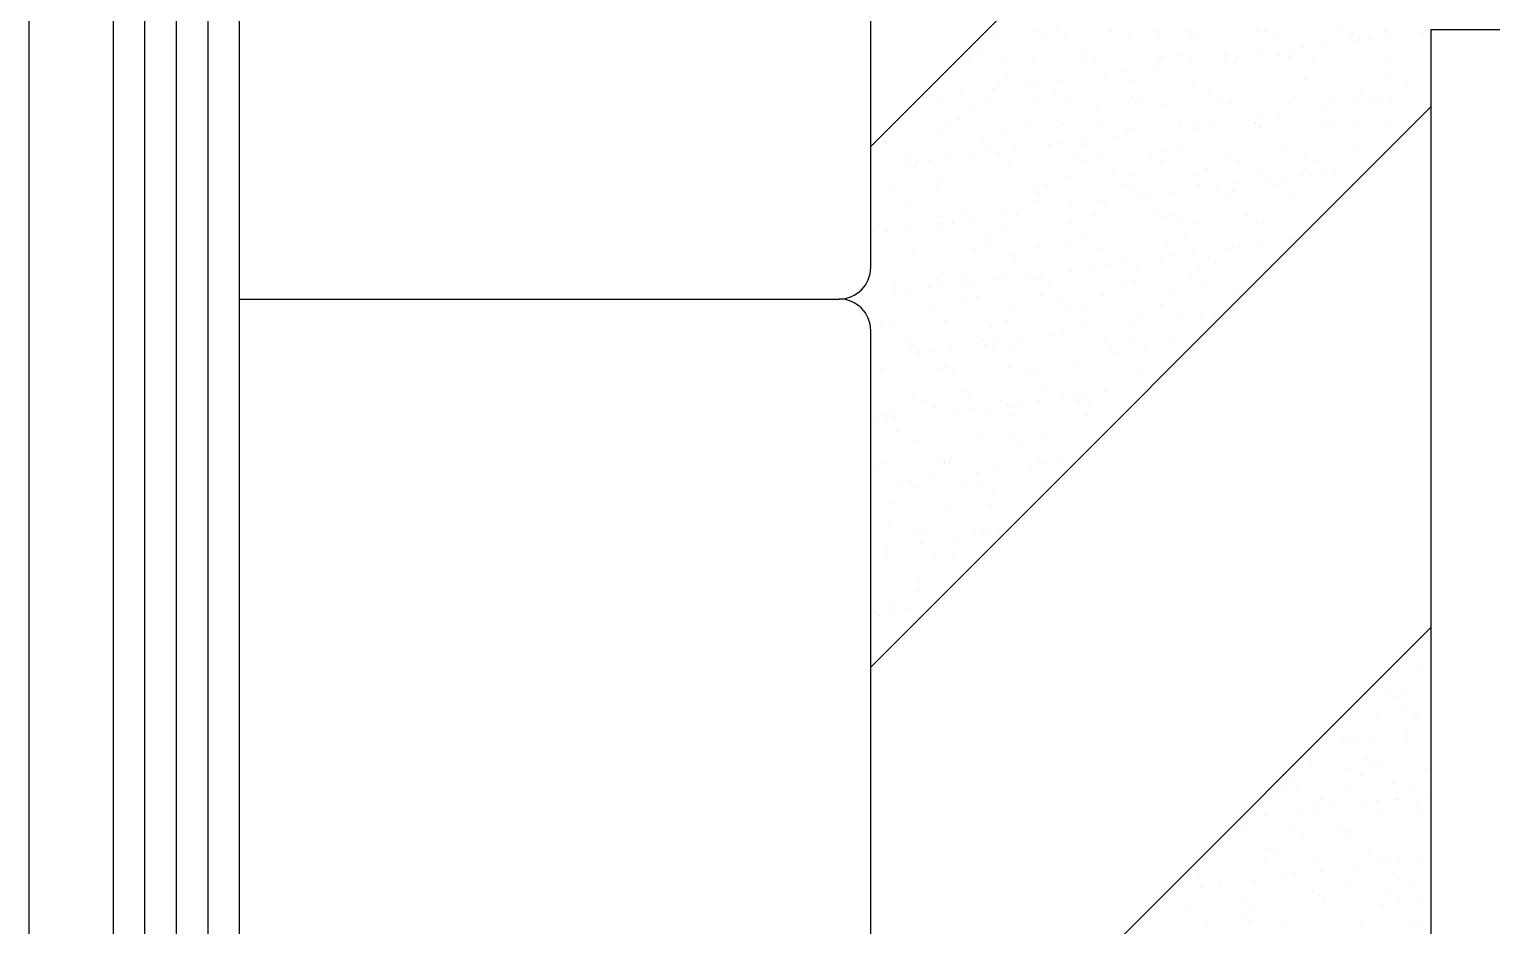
# Model space of a CAD drawing. Extents: x -42728 to 99010, y -18674 to 47645.
# Drawn here: x -37134 to -35942, y -11286 to -10556 of the extents above; entities that cross this region are included whole.
import ezdxf

# ---------------------------------------------------------------- set-up
doc = ezdxf.new("R2010")
doc.units = 0
doc.header["$LTSCALE"] = 100
doc.header["$MEASUREMENT"] = 0
doc.layers.get('0').update_dxf_attribs({"linetype": 'CONTINUOUS'})
doc.layers.add('家具', color=223, linetype='CONTINUOUS')

# ---------------------------------------------------------------- blocks, each defined once
blk = doc.blocks.new('A$C78C3025F')
at = {"layer": '家具', "color": 3, "linetype": 'ByBlock'}
for p, q in [((685.7, 2725.4), (1348, 3387.7)), ((789.4, 2814.7), (789.4, 2814.7)), ((819.9, 2819.1), (819.9, 2819.1)), ((828.4, 2813.8), (828.4, 2813.8)), ((837.2, 2819.9), (837.2, 2819.9)), ((843.4, 2816.6), (843.4, 2816.6)), ((882.2, 2819.3), (882.2, 2819.3)), ((890.7, 2813.9), (890.7, 2813.9)), ((895.7, 2817.3), (895.7, 2817.3)), ((917.3, 2819.2), (917.3, 2819.2)), ((921, 2815.9), (921, 2815.9)), ((944.5, 2819.4), (944.5, 2819.4)), ((946.9, 2817.1), (946.9, 2817.1)), ((952.9, 2814), (952.9, 2814)), ((998.5, 2817.5), (998.5, 2817.5)), ((1000.9, 2819), (1000.9, 2819)), ((1006.8, 2819.5), (1006.8, 2819.5)), ((1015.2, 2814.1), (1015.2, 2814.1)), ((1053.3, 2819.7), (1053.3, 2819.7)), ((1069.1, 2819.6), (1069.1, 2819.6)), ((1077.5, 2814.2), (1077.5, 2814.2)), ((1078.5, 2816.8), (1078.5, 2816.8)), ((1082.2, 2813.4), (1082.2, 2813.4)), ((1092, 2812.8), (1092, 2812.8)), ((1104.4, 2819.4), (1104.4, 2819.4)), ((1108.2, 2815), (1108.2, 2815)), ((1131.4, 2819.7), (1131.4, 2819.7)), ((1135.4, 2818.5), (1135.4, 2818.5)), ((1139.8, 2814.3), (1139.8, 2814.3)), ((1142.2, 2820.5), (1142.2, 1630.2)), ((2069.2, 2820.5), (1142.2, 2820.5)), ((777.1, 2802.4), (777.1, 2802.4)), ((857.1, 2801.7), (857.1, 2801.7)), ((1000.6, 2800.8), (1000.6, 2800.8)), ((1027.7, 2804.4), (1027.7, 2804.4)), ((1038.1, 2805.7), (1038.1, 2805.7)), ((1054.4, 2807.9), (1054.4, 2807.9)), ((1080.3, 2800.9), (1080.3, 2800.9)), ((1081.6, 2811.5), (1081.6, 2811.5)), ((1132.7, 2801.6), (1132.7, 2801.6)), ((765.2, 2796.2), (765.2, 2796.2)), ((796.5, 2794.3), (796.5, 2794.3)), ((817.6, 2796.8), (817.6, 2796.8)), ((858.7, 2794.4), (858.7, 2794.4)), ((860.8, 2798.3), (860.8, 2798.3)), ((868.8, 2796.6), (868.8, 2796.6)), ((920.1, 2790.2), (920.1, 2790.2)), ((921, 2794.5), (921, 2794.5)), ((922.8, 2798.5), (922.8, 2798.5)), ((930.5, 2791.6), (930.5, 2791.6)), ((938.4, 2799.9), (938.4, 2799.9)), ((946.7, 2793.7), (946.7, 2793.7)), ((973.9, 2797.3), (973.9, 2797.3)), ((975.1, 2799.2), (975.1, 2799.2)), ((983.3, 2794.6), (983.3, 2794.6)), ((984.3, 2798.6), (984.3, 2798.6)), ((1018.4, 2799.2), (1018.4, 2799.2)), ((1022.1, 2795.8), (1022.1, 2795.8)), ((1026.3, 2799), (1026.3, 2799)), ((1045.6, 2794.8), (1045.6, 2794.8)), ((1099.6, 2797.5), (1099.6, 2797.5)), ((1107.9, 2794.9), (1107.9, 2794.9)), ((797, 2784.1), (797, 2784.1)), ((800.7, 2780.7), (800.7, 2780.7)), ((822.8, 2777.4), (822.8, 2777.4)), ((839.1, 2779.5), (839.1, 2779.5)), ((844.6, 2778.1), (844.6, 2778.1)), ((866.2, 2783.1), (866.2, 2783.1)), ((876.6, 2784.5), (876.6, 2784.5)), ((878.2, 2782.4), (878.2, 2782.4)), ((892.9, 2786.6), (892.9, 2786.6)), ((897, 2778.8), (897, 2778.8)), ((948.1, 2778.5), (948.1, 2778.5)), ((958.3, 2781.7), (958.3, 2781.7)), ((961.9, 2778.3), (961.9, 2778.3)), ((1002.2, 2780.5), (1002.2, 2780.5)), ((1039.5, 2779.9), (1039.5, 2779.9)), ((1054.5, 2781.1), (1054.5, 2781.1)), ((1105.7, 2780.9), (1105.7, 2780.9)), ((1119.5, 2779.2), (1119.5, 2779.2)), ((731.4, 2765.4), (731.4, 2765.4)), ((736.9, 2766.6), (736.9, 2766.6)), ((739.5, 2776.4), (739.5, 2776.4)), ((758.5, 2768.9), (758.5, 2768.9)), ((769, 2770.3), (769, 2770.3)), ((773.8, 2768.9), (773.8, 2768.9)), ((785.2, 2772.4), (785.2, 2772.4)), ((790.6, 2776.1), (790.6, 2776.1)), ((812.4, 2776), (812.4, 2776)), ((836.1, 2769.1), (836.1, 2769.1)), ((898.4, 2769.2), (898.4, 2769.2)), ((960.7, 2769.3), (960.7, 2769.3)), ((1022.9, 2769.4), (1022.9, 2769.4)), ((1085.2, 2769.5), (1085.2, 2769.5)), ((1123.2, 2775.8), (1123.2, 2775.8)), ((1126.7, 2765.6), (1126.7, 2765.6)), ((685.7, 2301.1), (1142.2, 2757.6)), ((740.6, 2763.2), (740.6, 2763.2)), ((766.5, 2757.6), (766.5, 2757.6)), ((782.2, 2763.6), (782.2, 2763.6)), ((818.1, 2764.8), (818.1, 2764.8)), ((818.8, 2758.3), (818.8, 2758.3)), ((844.5, 2763.7), (844.5, 2763.7)), ((870, 2758.1), (870, 2758.1)), ((898.1, 2764.1), (898.1, 2764.1)), ((901.8, 2760.7), (901.8, 2760.7)), ((906.8, 2763.8), (906.8, 2763.8)), ((924, 2760), (924, 2760)), ((969.1, 2763.9), (969.1, 2763.9)), ((976.4, 2760.7), (976.4, 2760.7)), ((979.3, 2762.3), (979.3, 2762.3)), ((1027.5, 2760.4), (1027.5, 2760.4)), ((1031.4, 2764), (1031.4, 2764)), ((1046.2, 2755), (1046.2, 2755)), ((1056.6, 2756.4), (1056.6, 2756.4)), ((1059.4, 2761.7), (1059.4, 2761.7)), ((1063.1, 2758.3), (1063.1, 2758.3)), ((1072.8, 2758.5), (1072.8, 2758.5)), ((1081.6, 2762.4), (1081.6, 2762.4)), ((1093.7, 2764.1), (1093.7, 2764.1)), ((1100, 2762.1), (1100, 2762.1)), ((1110.4, 2763.5), (1110.4, 2763.5)), ((1133.9, 2763), (1133.9, 2763)), ((1140.6, 2759.9), (1140.6, 2759.9)), ((750.3, 2744.1), (750.3, 2744.1)), ((758, 2747.3), (758, 2747.3)), ((812.6, 2744.2), (812.6, 2744.2)), ((838, 2746.6), (838, 2746.6)), ((841.7, 2743.2), (841.7, 2743.2)), ((874.9, 2744.3), (874.9, 2744.3)), ((919.2, 2744.8), (919.2, 2744.8)), ((937.2, 2744.5), (937.2, 2744.5)), ((948.9, 2742.2), (948.9, 2742.2)), ((965.2, 2744.3), (965.2, 2744.3)), ((992.3, 2747.9), (992.3, 2747.9)), ((999.3, 2744.1), (999.3, 2744.1)), ((999.5, 2744.6), (999.5, 2744.6)), ((1002.7, 2749.3), (1002.7, 2749.3)), ((1003.4, 2741.9), (1003.4, 2741.9)), ((1019, 2751.4), (1019, 2751.4)), ((1055.8, 2742.6), (1055.8, 2742.6)), ((1061.7, 2744.7), (1061.7, 2744.7)), ((1080.5, 2742.3), (1080.5, 2742.3)), ((1106.9, 2742.3), (1106.9, 2742.3)), ((1124, 2744.8), (1124, 2744.8)), ((697.9, 2729.7), (697.9, 2729.7)), ((740.7, 2737.9), (740.7, 2737.9)), ((791.9, 2737.6), (791.9, 2737.6)), ((845.9, 2739.6), (845.9, 2739.6)), ((857.5, 2730.2), (857.5, 2730.2)), ((884.7, 2733.7), (884.7, 2733.7)), ((895.1, 2735.1), (895.1, 2735.1)), ((898.2, 2740.2), (898.2, 2740.2)), ((911.3, 2737.3), (911.3, 2737.3)), ((938.5, 2740.8), (938.5, 2740.8)), ((949.4, 2740), (949.4, 2740)), ((1002.9, 2740.7), (1002.9, 2740.7)), ((727.7, 2718.7), (727.7, 2718.7)), ((767.8, 2719.1), (767.8, 2719.1)), ((777, 2719.6), (777, 2719.6)), ((777.9, 2729), (777.9, 2729)), ((781.6, 2725.6), (781.6, 2725.6)), ((787.4, 2720.9), (787.4, 2720.9)), ((790, 2718.9), (790, 2718.9)), ((803.7, 2723.1), (803.7, 2723.1)), ((820.1, 2719.8), (820.1, 2719.8)), ((830.8, 2726.7), (830.8, 2726.7)), ((841.2, 2728), (841.2, 2728)), ((852.2, 2719), (852.2, 2719)), ((859.1, 2727.2), (859.1, 2727.2)), ((871.3, 2719.5), (871.3, 2719.5)), ((914.5, 2719.1), (914.5, 2719.1)), ((925.3, 2721.5), (925.3, 2721.5)), ((939.1, 2726.6), (939.1, 2726.6)), ((942.8, 2723.2), (942.8, 2723.2)), ((976.8, 2719.2), (976.8, 2719.2)), ((977.6, 2722.1), (977.6, 2722.1)), ((1020.3, 2724.8), (1020.3, 2724.8)), ((1028.8, 2721.9), (1028.8, 2721.9)), ((1039.1, 2719.3), (1039.1, 2719.3)), ((1082.8, 2723.8), (1082.8, 2723.8)), ((1100.4, 2724.1), (1100.4, 2724.1)), ((1101.4, 2719.4), (1101.4, 2719.4)), ((1104.1, 2720.7), (1104.1, 2720.7)), ((696, 2708.9), (696, 2708.9)), ((713.7, 2717.2), (713.7, 2717.2)), ((717.8, 2711.5), (717.8, 2711.5)), ((721.5, 2708.1), (721.5, 2708.1)), ((723.2, 2712.5), (723.2, 2712.5)), ((733.6, 2713.9), (733.6, 2713.9)), ((736.1, 2713.4), (736.1, 2713.4)), ((749.8, 2716), (749.8, 2716)), ((798.4, 2713.5), (798.4, 2713.5)), ((799, 2709.7), (799, 2709.7)), ((860.7, 2713.6), (860.7, 2713.6)), ((879, 2709), (879, 2709)), ((882.7, 2705.6), (882.7, 2705.6)), ((923, 2713.7), (923, 2713.7)), ((960.2, 2707.2), (960.2, 2707.2)), ((985.2, 2713.8), (985.2, 2713.8)), ((1040.2, 2706.5), (1040.2, 2706.5)), ((1047.5, 2713.9), (1047.5, 2713.9)), ((1064.6, 2705.7), (1064.6, 2705.7)), ((1075, 2707), (1075, 2707)), ((1091.3, 2709.2), (1091.3, 2709.2)), ((689.6, 2698.7), (689.6, 2698.7)), ((704.2, 2693.9), (704.2, 2693.9)), ((742, 2699.3), (742, 2699.3)), ((766.5, 2694), (766.5, 2694)), ((793.1, 2699.1), (793.1, 2699.1)), ((828.8, 2694.1), (828.8, 2694.1)), ((847.2, 2701), (847.2, 2701)), ((891, 2694.3), (891, 2694.3)), ((899.5, 2701.7), (899.5, 2701.7)), ((950.7, 2701.4), (950.7, 2701.4)), ((953.3, 2694.4), (953.3, 2694.4)), ((983.6, 2695), (983.6, 2695)), ((1004.7, 2703.4), (1004.7, 2703.4)), ((1010.8, 2698.6), (1010.8, 2698.6)), ((1015.6, 2694.5), (1015.6, 2694.5)), ((1021.2, 2699.9), (1021.2, 2699.9)), ((1037.4, 2702.1), (1037.4, 2702.1)), ((1043.9, 2703.2), (1043.9, 2703.2)), ((1057, 2704.1), (1057, 2704.1)), ((1077.9, 2694.6), (1077.9, 2694.6)), ((738.9, 2692.1), (738.9, 2692.1)), ((818.9, 2691.4), (818.9, 2691.4)), ((822.6, 2688.1), (822.6, 2688.1)), ((900.1, 2689.7), (900.1, 2689.7)), ((903.1, 2684.4), (903.1, 2684.4)), ((913.5, 2685.8), (913.5, 2685.8)), ((926.5, 2682.9), (926.5, 2682.9)), ((929.8, 2687.9), (929.8, 2687.9)), ((956.9, 2691.5), (956.9, 2691.5)), ((967.3, 2692.9), (967.3, 2692.9)), ((978.9, 2683.6), (978.9, 2683.6)), ((980.1, 2689), (980.1, 2689)), ((983.8, 2685.6), (983.8, 2685.6)), ((1030.1, 2683.4), (1030.1, 2683.4)), ((1061.3, 2687.2), (1061.3, 2687.2)), ((715, 2678.6), (715, 2678.6)), ((758.8, 2673.9), (758.8, 2673.9)), ((762.4, 2670.5), (762.4, 2670.5)), ((769, 2680.6), (769, 2680.6)), ((795.4, 2670.2), (795.4, 2670.2)), ((805.8, 2671.6), (805.8, 2671.6)), ((821.4, 2681.2), (821.4, 2681.2)), ((822.1, 2673.7), (822.1, 2673.7)), ((840, 2672.1), (840, 2672.1)), ((849.3, 2677.3), (849.3, 2677.3)), ((859.7, 2678.7), (859.7, 2678.7)), ((872.5, 2681), (872.5, 2681)), ((875.9, 2680.8), (875.9, 2680.8)), ((920, 2671.4), (920, 2671.4)), ((1001.2, 2669.7), (1001.2, 2669.7)), ((690, 2663.2), (690, 2663.2)), ((690.9, 2660.1), (690.9, 2660.1)), ((714.4, 2659.6), (714.4, 2659.6)), ((741.6, 2663.1), (741.6, 2663.1)), ((743.2, 2660.8), (743.2, 2660.8)), ((743.8, 2668.7), (743.8, 2668.7)), ((752, 2664.5), (752, 2664.5)), ((752.3, 2663.3), (752.3, 2663.3)), ((768.3, 2666.6), (768.3, 2666.6)), ((794.4, 2660.5), (794.4, 2660.5)), ((806.1, 2668.8), (806.1, 2668.8)), ((814.5, 2663.4), (814.5, 2663.4)), ((848.4, 2662.5), (848.4, 2662.5)), ((868.4, 2668.9), (868.4, 2668.9)), ((876.8, 2663.5), (876.8, 2663.5)), ((900.8, 2663.2), (900.8, 2663.2)), ((923.7, 2668.1), (923.7, 2668.1)), ((930.7, 2669), (930.7, 2669)), ((939.1, 2663.6), (939.1, 2663.6)), ((951.9, 2662.9), (951.9, 2662.9)), ((993, 2669.1), (993, 2669.1)), ((1001.4, 2663.7), (1001.4, 2663.7)), ((1005.9, 2664.9), (1005.9, 2664.9)), ((687.8, 2656), (687.8, 2656)), ((698.2, 2657.4), (698.2, 2657.4)), ((698.6, 2656.3), (698.6, 2656.3)), ((702.3, 2653), (702.3, 2653)), ((779.8, 2654.6), (779.8, 2654.6)), ((859.9, 2653.9), (859.9, 2653.9)), ((863.6, 2650.5), (863.6, 2650.5)), ((941.1, 2652.1), (941.1, 2652.1)), ((1021.1, 2651.4), (1021.1, 2651.4)), ((1024.8, 2648), (1024.8, 2648)), ((1029.2, 2649.2), (1029.2, 2649.2)), ((716.3, 2640.1), (716.3, 2640.1)), ((719.7, 2637), (719.7, 2637)), ((720.3, 2643.8), (720.3, 2643.8)), ((770.3, 2642), (770.3, 2642)), ((782.6, 2643.9), (782.6, 2643.9)), ((799.8, 2636.3), (799.8, 2636.3)), ((822.6, 2642.7), (822.6, 2642.7)), ((844.9, 2644.1), (844.9, 2644.1)), ((873.8, 2642.5), (873.8, 2642.5)), ((881, 2634.6), (881, 2634.6)), ((907.2, 2644.2), (907.2, 2644.2)), ((921.5, 2635), (921.5, 2635)), ((927.8, 2644.4), (927.8, 2644.4)), ((931.9, 2636.4), (931.9, 2636.4)), ((948.2, 2638.5), (948.2, 2638.5)), ((961, 2633.9), (961, 2633.9)), ((969.5, 2644.3), (969.5, 2644.3)), ((975.4, 2642.1), (975.4, 2642.1)), ((980.2, 2645.1), (980.2, 2645.1)), ((985.8, 2643.5), (985.8, 2643.5)), ((1002, 2645.6), (1002, 2645.6)), ((744.5, 2622.2), (744.5, 2622.2)), ((795.7, 2622), (795.7, 2622)), ((803.4, 2633), (803.4, 2633)), ((824.3, 2622.2), (824.3, 2622.2)), ((840.5, 2624.4), (840.5, 2624.4)), ((849.7, 2623.9), (849.7, 2623.9)), ((867.7, 2627.9), (867.7, 2627.9)), ((878.1, 2629.3), (878.1, 2629.3)), ((894.4, 2631.5), (894.4, 2631.5)), ((902, 2624.6), (902, 2624.6)), ((953.2, 2624.4), (953.2, 2624.4)), ((964.7, 2630.5), (964.7, 2630.5)), ((1007.2, 2626.3), (1007.2, 2626.3)), ((692.1, 2621.6), (692.1, 2621.6)), ((697.7, 2618.5), (697.7, 2618.5)), ((706.1, 2613.1), (706.1, 2613.1)), ((732.9, 2610.2), (732.9, 2610.2)), ((739.6, 2618.8), (739.6, 2618.8)), ((743.3, 2615.4), (743.3, 2615.4)), ((760, 2618.6), (760, 2618.6)), ((760, 2613.8), (760, 2613.8)), ((768.4, 2613.2), (768.4, 2613.2)), ((770.4, 2615.1), (770.4, 2615.1)), ((786.7, 2617.3), (786.7, 2617.3)), ((813.9, 2620.9), (813.9, 2620.9)), ((820.8, 2617), (820.8, 2617)), ((822.3, 2618.7), (822.3, 2618.7)), ((830.7, 2613.3), (830.7, 2613.3)), ((884.5, 2618.8), (884.5, 2618.8)), ((893, 2613.4), (893, 2613.4)), ((900.9, 2616.3), (900.9, 2616.3)), ((904.6, 2612.9), (904.6, 2612.9)), ((946.8, 2618.9), (946.8, 2618.9)), ((955.3, 2613.5), (955.3, 2613.5)), ((982.1, 2614.6), (982.1, 2614.6)), ((706.2, 2606.7), (706.2, 2606.7)), ((716.6, 2608.1), (716.6, 2608.1)), ((717.5, 2601.6), (717.5, 2601.6)), ((760.7, 2599.5), (760.7, 2599.5)), ((771.5, 2603.5), (771.5, 2603.5)), ((823.9, 2604.2), (823.9, 2604.2)), ((840.7, 2598.8), (840.7, 2598.8)), ((875.1, 2603.9), (875.1, 2603.9)), ((929.1, 2605.9), (929.1, 2605.9)), ((981.4, 2606.5), (981.4, 2606.5)), ((736.5, 2593.8), (736.5, 2593.8)), ((798.8, 2593.9), (798.8, 2593.9)), ((844.4, 2595.4), (844.4, 2595.4)), ((861.1, 2594), (861.1, 2594)), ((922, 2597), (922, 2597)), ((923.3, 2594.1), (923.3, 2594.1)), ((950.4, 2587.1), (950.4, 2587.1)), ((966.6, 2589.2), (966.6, 2589.2)), ((693.4, 2583), (693.4, 2583)), ((700.6, 2581.9), (700.6, 2581.9)), ((745.8, 2583.7), (745.8, 2583.7)), ((780.6, 2581.2), (780.6, 2581.2)), ((784.3, 2577.8), (784.3, 2577.8)), ((796.9, 2583.5), (796.9, 2583.5)), ((850.9, 2585.4), (850.9, 2585.4)), ((859, 2575), (859, 2575)), ((861.8, 2579.4), (861.8, 2579.4)), ((886.1, 2578.6), (886.1, 2578.6)), ((896.6, 2580), (896.6, 2580)), ((903.3, 2586.1), (903.3, 2586.1)), ((912.8, 2582.1), (912.8, 2582.1)), ((940, 2585.7), (940, 2585.7)), ((941.9, 2578.8), (941.9, 2578.8)), ((945.5, 2575.4), (945.5, 2575.4)), ((954.4, 2585.8), (954.4, 2585.8)), ((713.9, 2568.4), (713.9, 2568.4)), ((718.8, 2563), (718.8, 2563)), ((720.5, 2563.7), (720.5, 2563.7)), ((722.3, 2563), (722.3, 2563)), ((772.8, 2565), (772.8, 2565)), ((776.1, 2568.5), (776.1, 2568.5)), ((778.5, 2564.4), (778.5, 2564.4)), ((784.6, 2563.1), (784.6, 2563.1)), ((788.9, 2565.8), (788.9, 2565.8)), ((805.1, 2567.9), (805.1, 2567.9)), ((825.1, 2565.6), (825.1, 2565.6)), ((832.3, 2571.5), (832.3, 2571.5)), ((838.4, 2568.6), (838.4, 2568.6)), ((842.7, 2572.9), (842.7, 2572.9)), ((846.9, 2563.2), (846.9, 2563.2)), ((876.3, 2565.4), (876.3, 2565.4)), ((900.7, 2568.7), (900.7, 2568.7)), ((909.1, 2563.4), (909.1, 2563.4)), ((930.3, 2567.3), (930.3, 2567.3)), ((697.5, 2553.8), (697.5, 2553.8)), ((724.2, 2560.3), (724.2, 2560.3)), ((724.6, 2557.3), (724.6, 2557.3)), ((735, 2558.7), (735, 2558.7)), ((751.3, 2560.8), (751.3, 2560.8)), ((801.7, 2561.9), (801.7, 2561.9)), ((881.7, 2561.2), (881.7, 2561.2)), ((885.4, 2557.8), (885.4, 2557.8)), ((690.4, 2543.6), (690.4, 2543.6)), ((694.7, 2544.5), (694.7, 2544.5)), ((741.6, 2544.3), (741.6, 2544.3)), ((747, 2545.2), (747, 2545.2)), ((752.6, 2543.7), (752.6, 2543.7)), ((798.2, 2544.9), (798.2, 2544.9)), ((814.9, 2543.8), (814.9, 2543.8)), ((821.6, 2543.7), (821.6, 2543.7)), ((825.3, 2540.3), (825.3, 2540.3)), ((852.2, 2546.9), (852.2, 2546.9)), ((877.2, 2543.9), (877.2, 2543.9)), ((902.8, 2541.9), (902.8, 2541.9)), ((904.5, 2547.5), (904.5, 2547.5)), ((826.4, 2527.1), (826.4, 2527.1)), ((877.6, 2526.8), (877.6, 2526.8)), ((904.6, 2529.2), (904.6, 2529.2)), ((915, 2530.6), (915, 2530.6)), ((720, 2524.5), (720, 2524.5)), ((730, 2518.3), (730, 2518.3)), ((761.5, 2526.1), (761.5, 2526.1)), ((765.2, 2522.7), (765.2, 2522.7)), ((774.1, 2526.4), (774.1, 2526.4)), ((792.3, 2518.4), (792.3, 2518.4)), ((796.9, 2515.1), (796.9, 2515.1)), ((807.3, 2516.4), (807.3, 2516.4)), ((823.6, 2518.6), (823.6, 2518.6)), ((842.7, 2524.3), (842.7, 2524.3)), ((850.7, 2522.2), (850.7, 2522.2)), ((854.6, 2518.5), (854.6, 2518.5)), ((861.2, 2523.5), (861.2, 2523.5)), ((877.4, 2525.7), (877.4, 2525.7)), ((695.9, 2506), (695.9, 2506)), ((701.4, 2508.5), (701.4, 2508.5)), ((705.1, 2505.2), (705.1, 2505.2)), ((715.9, 2504.4), (715.9, 2504.4)), ((738.4, 2512.9), (738.4, 2512.9)), ((743.1, 2508), (743.1, 2508)), ((748.3, 2506.6), (748.3, 2506.6)), ((753.5, 2509.3), (753.5, 2509.3)), ((769.7, 2511.5), (769.7, 2511.5)), ((782.6, 2506.8), (782.6, 2506.8)), ((799.4, 2506.4), (799.4, 2506.4)), ((800.7, 2513), (800.7, 2513)), ((853.5, 2508.3), (853.5, 2508.3)), ((862.6, 2506.1), (862.6, 2506.1)), ((863, 2513.2), (863, 2513.2)), ((866.3, 2502.7), (866.3, 2502.7)), ((689.2, 2500.9), (689.2, 2500.9)), ((699.7, 2502.3), (699.7, 2502.3)), ((706.5, 2493.5), (706.5, 2493.5)), ((768.8, 2493.6), (768.8, 2493.6)), ((831.1, 2493.7), (831.1, 2493.7)), ((721.3, 2485.9), (721.3, 2485.9)), ((722.5, 2489.2), (722.5, 2489.2)), ((775.3, 2487.9), (775.3, 2487.9)), ((802.5, 2488.5), (802.5, 2488.5)), ((806.2, 2485.2), (806.2, 2485.2)), ((827.7, 2488.6), (827.7, 2488.6)), ((697.2, 2467.4), (697.2, 2467.4)), ((742.4, 2471), (742.4, 2471)), ((746, 2467.6), (746, 2467.6)), ((746.2, 2468.2), (746.2, 2468.2)), ((749.5, 2468.1), (749.5, 2468.1)), ((800.7, 2467.9), (800.7, 2467.9)), ((808.4, 2468.3), (808.4, 2468.3)), ((823.6, 2469.2), (823.6, 2469.2)), ((825.8, 2467.1), (825.8, 2467.1)), ((842, 2469.2), (842, 2469.2)), ((692.3, 2462.7), (692.3, 2462.7)), ((734.4, 2455), (734.4, 2455)), ((754.6, 2462.9), (754.6, 2462.9)), ((761.5, 2458.6), (761.5, 2458.6)), ((771.9, 2460), (771.9, 2460)), ((788.2, 2462.1), (788.2, 2462.1)), ((815.4, 2465.7), (815.4, 2465.7)), ((816.9, 2463), (816.9, 2463)), ((685.9, 2450), (685.9, 2450)), ((707.7, 2451.5), (707.7, 2451.5)), ((718.1, 2452.9), (718.1, 2452.9)), ((722.6, 2447.4), (722.6, 2447.4)), ((722.7, 2443.4), (722.7, 2443.4)), ((763.4, 2451.7), (763.4, 2451.7)), ((776.6, 2449.4), (776.6, 2449.4)), ((785, 2443.5), (785, 2443.5)), ((828.9, 2450), (828.9, 2450)), ((703.3, 2434.1), (703.3, 2434.1)), ((783.4, 2433.4), (783.4, 2433.4)), ((698.4, 2428.9), (698.4, 2428.9)), ((750.8, 2429.6), (750.8, 2429.6)), ((787, 2430), (787, 2430)), ((802, 2429.3), (802, 2429.3)), ((700, 2418), (700, 2418)), ((708.5, 2412.7), (708.5, 2412.7)), ((723.2, 2415.9), (723.2, 2415.9)), ((723.8, 2408.9), (723.8, 2408.9)), ((726.9, 2412.5), (726.9, 2412.5)), ((762.3, 2418.1), (762.3, 2418.1)), ((770.7, 2412.8), (770.7, 2412.8)), ((777.8, 2410.8), (777.8, 2410.8)), ((780, 2409.3), (780, 2409.3)), ((790.4, 2410.6), (790.4, 2410.6)), ((699, 2398.6), (699, 2398.6)), ((726.1, 2402.2), (726.1, 2402.2)), ((736.5, 2403.5), (736.5, 2403.5)), ((744.3, 2396.5), (744.3, 2396.5)), ((752.8, 2405.7), (752.8, 2405.7)), ((699.7, 2390.4), (699.7, 2390.4)), ((738.8, 2393.3), (738.8, 2393.3)), ((752.1, 2391), (752.1, 2391)), ((704.1, 2360.7), (704.1, 2360.7)), ((716.2, 2367.9), (716.2, 2367.9)), ((724.6, 2362.6), (724.6, 2362.6)), ((725.1, 2370.3), (725.1, 2370.3)), ((701, 2351.8), (701, 2351.8)), ((707.8, 2357.4), (707.8, 2357.4)), ((717.4, 2349.2), (717.4, 2349.2)), ((690.7, 2345.7), (690.7, 2345.7)), ((692.7, 2343.1), (692.7, 2343.1)), ((701.1, 2347.1), (701.1, 2347.1)), ((725.2, 2341.4), (725.2, 2341.4)), ((685.7, 1876.9), (1142.2, 2333.3)), ((1142.2, 2333.3), (1142.2, 1909.1)), ((1131.1, 2300.1), (1131.1, 2300.1)), ((1114.9, 2298), (1114.9, 2298)), ((1108.6, 2280.7), (1108.6, 2280.7)), ((1112.3, 2277.3), (1112.3, 2277.3)), ((1122.1, 2279.9), (1122.1, 2279.9)), ((1122.2, 2268.5), (1122.2, 2268.5)), ((1097.9, 2261.4), (1097.9, 2261.4)), ((1129.7, 2261.4), (1129.7, 2261.4)), ((1130.6, 2263.1), (1130.6, 2263.1)), ((1069.5, 2243.8), (1069.5, 2243.8)), ((1072.2, 2241.6), (1072.2, 2241.6)), ((1079.5, 2241.6), (1079.5, 2241.6)), ((1095.7, 2243.7), (1095.7, 2243.7)), ((1098.7, 2243.6), (1098.7, 2243.6)), ((1122.9, 2247.3), (1122.9, 2247.3)), ((1123.3, 2241.4), (1123.3, 2241.4)), ((1133.3, 2248.7), (1133.3, 2248.7)), ((1069.1, 2240.2), (1069.1, 2240.2)), ((1045.2, 2220.9), (1045.2, 2220.9)), ((1076.1, 2218.3), (1076.1, 2218.3)), ((1089.4, 2225.6), (1089.4, 2225.6)), ((1093.1, 2222.2), (1093.1, 2222.2)), ((1099.2, 2222.9), (1099.2, 2222.9)), ((1138.3, 2218.4), (1138.3, 2218.4)), ((1022.2, 2212.8), (1022.2, 2212.8)), ((1029.3, 2208), (1029.3, 2208)), ((1084.5, 2212.9), (1084.5, 2212.9)), ((1110.5, 2206.3), (1110.5, 2206.3)), ((1021.1, 2202.4), (1021.1, 2202.4)), ((1033, 2204.7), (1033, 2204.7)), ((1052.6, 2193.4), (1052.6, 2193.4)), ((1073.4, 2203.1), (1073.4, 2203.1)), ((1114.2, 2194.3), (1114.2, 2194.3)), ((1114.8, 2193.5), (1114.8, 2193.5)), ((1124.6, 2202.8), (1124.6, 2202.8)), ((1141.3, 2197.9), (1141.3, 2197.9)), ((995.3, 2182.6), (995.3, 2182.6)), ((1033.7, 2183.8), (1033.7, 2183.8)), ((1044.1, 2185.1), (1044.1, 2185.1)), ((1046.4, 2182.4), (1046.4, 2182.4)), ((1050.4, 2188.7), (1050.4, 2188.7)), ((1060.3, 2187.3), (1060.3, 2187.3)), ((1087.5, 2190.8), (1087.5, 2190.8)), ((1097.9, 2192.2), (1097.9, 2192.2)), ((1100.5, 2184.3), (1100.5, 2184.3)), ((1130.4, 2188), (1130.4, 2188)), ((1134.1, 2184.7), (1134.1, 2184.7)), ((990.2, 2178), (990.2, 2178)), ((990.3, 2171.2), (990.3, 2171.2)), ((1006.5, 2180.2), (1006.5, 2180.2)), ((1070.3, 2170.5), (1070.3, 2170.5)), ((976.1, 2162.6), (976.1, 2162.6)), ((1022.3, 2163.9), (1022.3, 2163.9)), ((1029.9, 2168.1), (1029.9, 2168.1)), ((1038.4, 2162.7), (1038.4, 2162.7)), ((1074, 2167.1), (1074, 2167.1)), ((1074.7, 2164.5), (1074.7, 2164.5)), ((1092.2, 2168.2), (1092.2, 2168.2)), ((1100.6, 2162.8), (1100.6, 2162.8)), ((1125.8, 2164.3), (1125.8, 2164.3)), ((1010.2, 2152.9), (1010.2, 2152.9)), ((1013.9, 2149.5), (1013.9, 2149.5)), ((1091.4, 2151.2), (1091.4, 2151.2)), ((1101.7, 2145.8), (1101.7, 2145.8)), ((950.1, 2135.4), (950.1, 2135.4)), ((996.5, 2144.1), (996.5, 2144.1)), ((1006.4, 2143.2), (1006.4, 2143.2)), ((1031.3, 2133.6), (1031.3, 2133.6)), ((1047.7, 2143.9), (1047.7, 2143.9)), ((1052.1, 2134.4), (1052.1, 2134.4)), ((1062.5, 2135.8), (1062.5, 2135.8)), ((1068.7, 2143.4), (1068.7, 2143.4)), ((1078.8, 2137.9), (1078.8, 2137.9)), ((1105.9, 2141.5), (1105.9, 2141.5)), ((1116.3, 2142.9), (1116.3, 2142.9)), ((1131, 2143.5), (1131, 2143.5)), ((1132.6, 2145), (1132.6, 2145)), ((953.7, 2132), (953.7, 2132)), ((954.8, 2121.6), (954.8, 2121.6)), ((969.6, 2123.4), (969.6, 2123.4)), ((971.1, 2123.7), (971.1, 2123.7)), ((998.3, 2127.3), (998.3, 2127.3)), ((1008.7, 2128.7), (1008.7, 2128.7)), ((1023.6, 2125.3), (1023.6, 2125.3)), ((1024.9, 2130.8), (1024.9, 2130.8)), ((1075.9, 2126), (1075.9, 2126)), ((1111.3, 2132.9), (1111.3, 2132.9)), ((1115, 2129.5), (1115, 2129.5)), ((1127.1, 2125.8), (1127.1, 2125.8)), ((929.9, 2112.4), (929.9, 2112.4)), ((944.4, 2120.2), (944.4, 2120.2)), ((971.1, 2116), (971.1, 2116)), ((983.8, 2117.9), (983.8, 2117.9)), ((992.2, 2112.5), (992.2, 2112.5)), ((1046.1, 2118), (1046.1, 2118)), ((1051.2, 2115.4), (1051.2, 2115.4)), ((1054.5, 2112.6), (1054.5, 2112.6)), ((1054.9, 2112), (1054.9, 2112)), ((1108.4, 2118.1), (1108.4, 2118.1)), ((1116.8, 2112.7), (1116.8, 2112.7)), ((1132.4, 2113.6), (1132.4, 2113.6)), ((911, 2098.5), (911, 2098.5)), ((945.4, 2104.9), (945.4, 2104.9)), ((991.1, 2097.8), (991.1, 2097.8)), ((997.8, 2105.6), (997.8, 2105.6)), ((1049, 2105.3), (1049, 2105.3)), ((1103, 2107.3), (1103, 2107.3)), ((960.3, 2093), (960.3, 2093)), ((994.7, 2094.4), (994.7, 2094.4)), ((1022.6, 2093.2), (1022.6, 2093.2)), ((1072.3, 2096), (1072.3, 2096)), ((1084.9, 2093.3), (1084.9, 2093.3)), ((1124.4, 2092.1), (1124.4, 2092.1)), ((1134.8, 2093.5), (1134.8, 2093.5))]:
    blk.add_line(p, q, dxfattribs=at)
at = {"layer": '家具', "color": 3}
for p, q in [((0, 1341.1), (0, 3261.1)), ((94.3, 1358.3), (94.3, 3244)), ((120, 1358.3), (120, 3244)), ((145.7, 1358.3), (145.7, 3244)), ((68.6, 1375.4), (68.6, 3226.8)), ((171.4, 1375.4), (171.4, 3226.8)), ((685.7, 2626.8), (685.7, 3218.3)), ((171.4, 2601.1), (660, 2601.1)), ((685.7, 2026.8), (685.7, 2575.4))]:
    blk.add_line(p, q, dxfattribs=at)
for centre, start, end in [((660, 2626.8), 270, 0), ((660, 2575.4), 0, 90)]:
    blk.add_arc(centre, 25.7, start, end, dxfattribs=at)

msp = doc.modelspace()

# ---------------------------------------------------------------- block references
msp.add_blockref('A$C78C3025F', (-37133.59645, -13376.77061))

doc.saveas('drawing.dxf')
